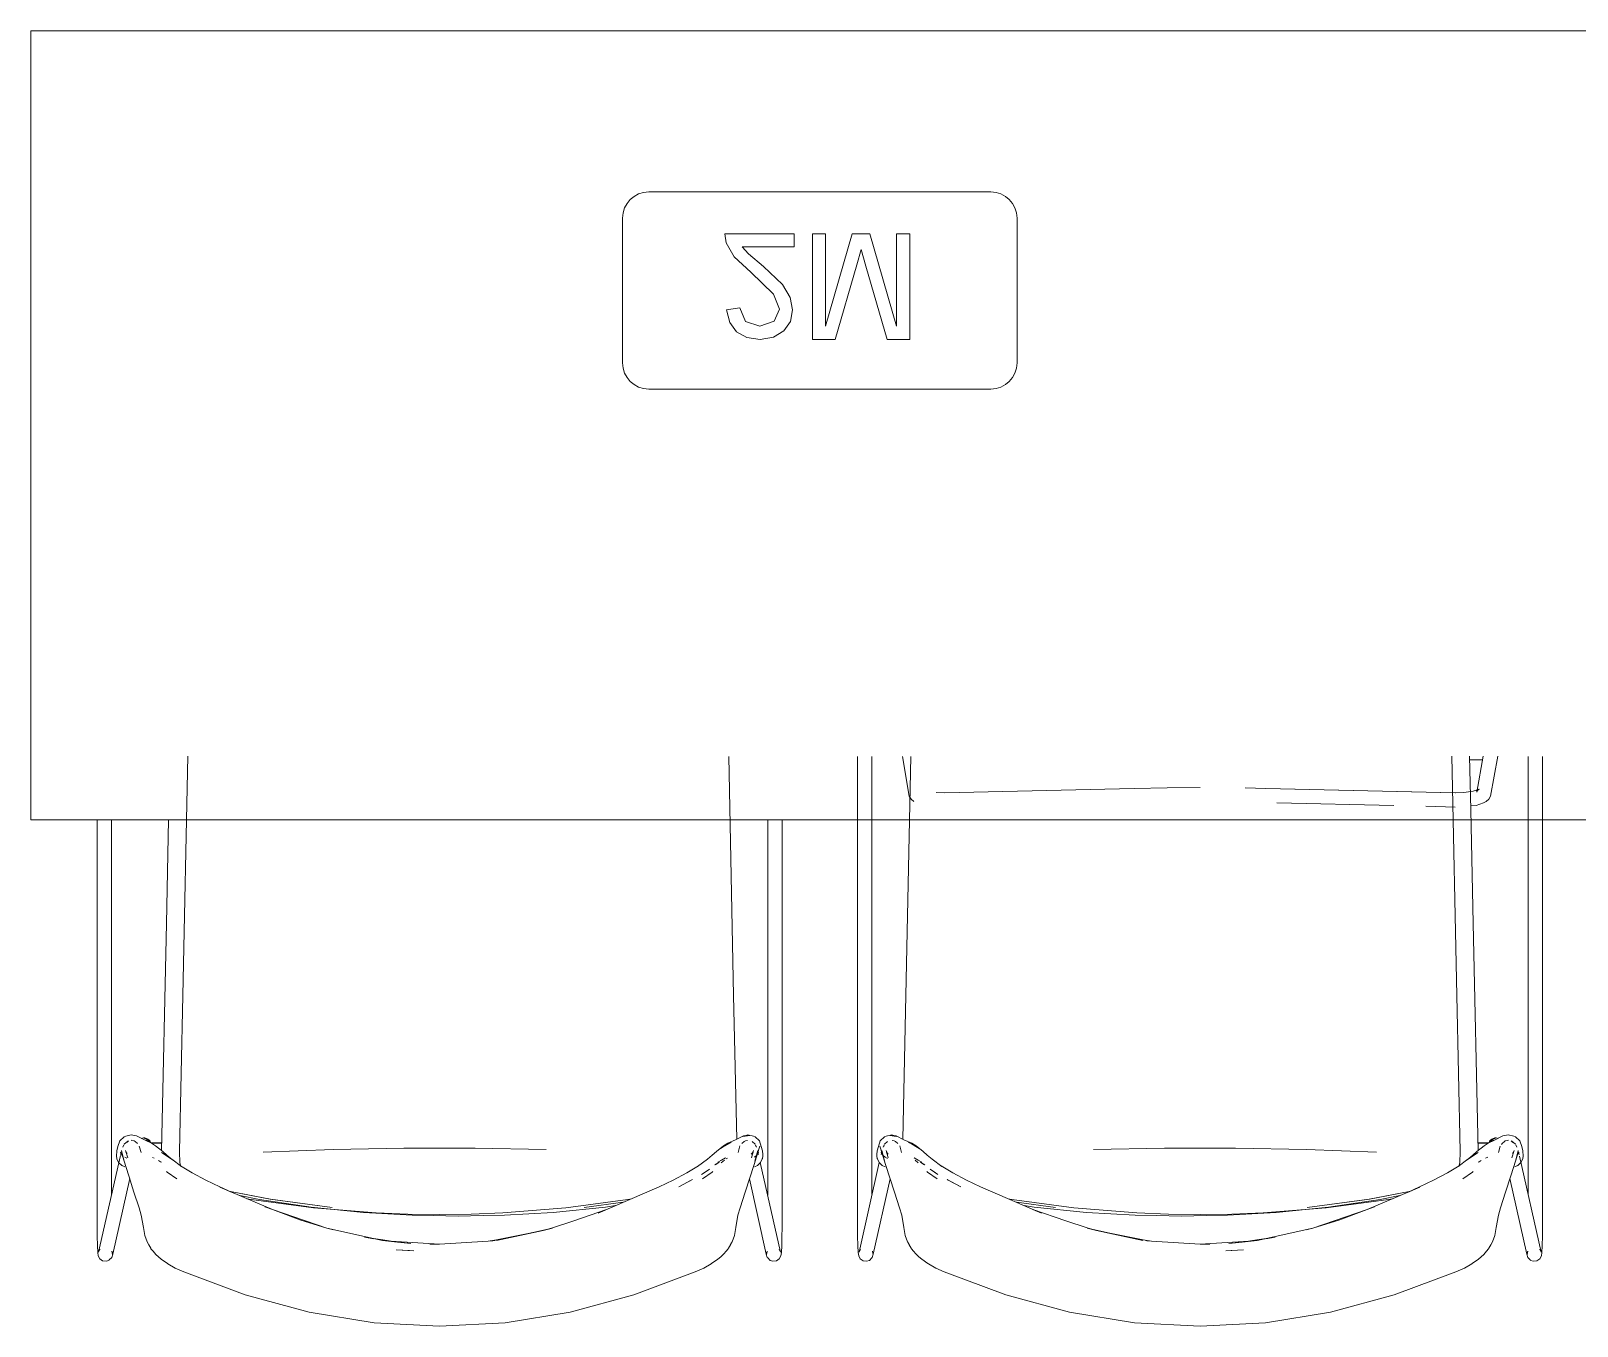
# Model space of a CAD drawing. Header units: millimetres. Extents: x 155927 to 326028, y -36033 to 97293.
# Drawn here: x 206002 to 207178, y 16946 to 17931 of the extents above; entities that cross this region are included whole.
import ezdxf

# ---------------------------------------------------------------- set-up
doc = ezdxf.new("R2010")
doc.units = ezdxf.units.MM
doc.header["$MEASUREMENT"] = 0
doc.layers.add('G-IMPT', color=8, linetype='CONTINUOUS', lineweight=9)
doc.layers.add('I-FURN', color=8, linetype='CONTINUOUS', lineweight=9)

msp = doc.modelspace()

# ---------------------------------------------------------------- linework, layer by layer
at = {"layer": 'G-IMPT'}
for p, q in [((206121, 17379.6), (206117.3, 17197.6)), ((206536.2, 17197.6), (206532.6, 17379.4)), ((206630.5, 17379.4), (206630.5, 17020.7)), ((206641.4, 17046.4), (206641.4, 17379.4)), ((206664.6, 17379.4), (206669.8, 17349.1)), ((206667.2, 17197.6), (206670.9, 17379.4)), ((207082.5, 17379.6), (207086.1, 17197.6)), ((207095.9, 17379.6), (207096.8, 17338.8)), ((207101.5, 17352.3), (207106.2, 17379.6)), ((207111.9, 17349.1), (207117.3, 17379.6)), ((207140.4, 17379.3), (207140.4, 17045.8)), ((207151.3, 17379.3), (207151.3, 17020.7)), ((207105.7, 17376.7), (207095.6, 17376.7)), ((206865.8, 17355.5), (206890.9, 17355.7)), ((206671.3, 17347), (206669.8, 17349.1)), ((206673.3, 17345), (206671.3, 17347)), ((206696.6, 17351.8), (206690.2, 17352)), ((206696.6, 17351.8), (206840.9, 17355.1)), ((206840.9, 17355.1), (206865.8, 17355.5)), ((206940.9, 17355.1), (206925.1, 17355.4)), ((207085.2, 17351.8), (206941, 17355)), ((207084.9, 17351.7), (206941, 17355)), ((207038.3, 17342), (206949.4, 17344)), ((207085.2, 17351.8), (207091.6, 17352)), ((207091.6, 17352), (207098.5, 17352.9)), ((207098.5, 17352.9), (207103.1, 17354.4)), ((207100.8, 17342.2), (207106.4, 17344)), ((207103.1, 17354.4), (207101.2, 17353)), ((207102.4, 17354.3), (207101.2, 17353)), ((207101.5, 17352.3), (207102.4, 17354.3)), ((207106.4, 17344), (207108.5, 17345)), ((207110.5, 17347), (207108.5, 17345)), ((207111.9, 17349.1), (207110.5, 17347)), ((207084.8, 17340.9), (207062.7, 17341.5)), ((207096.7, 17341.7), (207100.8, 17342.2)), ((207096.8, 17338.8), (207098.6, 17252.2)), ((206052.2, 17331.2), (206052.2, 17020.7)), ((206063, 17331.2), (206063, 17045.8)), ((206106.5, 17331.2), (206104.8, 17252.2)), ((206562.1, 17045.8), (206562.1, 17331.2)), ((206573, 17331.2), (206573, 17020.7)), ((206101, 17079.3), (206104.8, 17252.2)), ((207102.5, 17079.3), (207098.6, 17252.2)), ((206114.7, 17078.8), (206117.3, 17197.6)), ((206538.7, 17088.2), (206536.2, 17197.6)), ((206664.8, 17088.2), (206667.2, 17197.6)), ((207088.8, 17078.8), (207086.1, 17197.6)), ((206069.4, 17086.9), (206068, 17082.7)), ((206069.4, 17086.9), (206072.6, 17090)), ((206072.6, 17090), (206073.9, 17090.5)), ((206075.4, 17086.7), (206072.7, 17084.5)), ((206073.9, 17090.5), (206078.1, 17091.7)), ((206074.3, 17085.7), (206075.9, 17086.9)), ((206074.3, 17085.7), (206074.9, 17086.1)), ((206075.9, 17086.9), (206074.9, 17086.1)), ((206077.9, 17087.4), (206078.5, 17087.3)), ((206082.2, 17090.8), (206078.1, 17091.7)), ((206080.4, 17086.9), (206078.5, 17087.3)), ((206081, 17086.6), (206080.4, 17086.9)), ((206081, 17086.6), (206082.8, 17084.9)), ((206082.2, 17090.8), (206090.6, 17086.4)), ((206093.5, 17085.2), (206088.6, 17087.4)), ((206088.6, 17087.4), (206090.6, 17086.4)), ((206101.2, 17085.7), (206093.1, 17085.4)), ((206093.5, 17085.2), (206096.6, 17083.3)), ((206093.8, 17085), (206100.1, 17085.3)), ((206093.8, 17085), (206101.2, 17085.3)), ((206526.2, 17081.2), (206534.5, 17086)), ((206531.7, 17085.2), (206528.6, 17083.3)), ((206529.8, 17083.5), (206534.5, 17086)), ((206531.7, 17085.2), (206537.7, 17087.7)), ((206543.7, 17090.7), (206537.7, 17087.7)), ((206544.1, 17086.6), (206542.5, 17085.1)), ((206547, 17091.7), (206543.3, 17090.4)), ((206548.4, 17091.2), (206543.3, 17090.4)), ((206548.4, 17091.2), (206543.7, 17090.7)), ((206544.1, 17086.6), (206545.1, 17087.1)), ((206546.7, 17087.3), (206545.1, 17087.1)), ((206547, 17091.7), (206551.2, 17090.5)), ((206550.2, 17086.5), (206552.5, 17084.5)), ((206551.2, 17090.5), (206552.5, 17090)), ((206552.5, 17090), (206555.8, 17086.9)), ((206557.1, 17082.7), (206555.8, 17086.9)), ((206646.3, 17082.7), (206647.7, 17086.9)), ((206650.9, 17090), (206647.7, 17086.9)), ((206652.3, 17090.5), (206650.9, 17090)), ((206653.3, 17086.5), (206651, 17084.5)), ((206656.5, 17091.7), (206652.3, 17090.5)), ((206655.1, 17091.2), (206660.1, 17090.4)), ((206655.1, 17091.2), (206659.7, 17090.7)), ((206656.5, 17091.7), (206660.1, 17090.4)), ((206656.8, 17087.3), (206658.4, 17087.1)), ((206659.3, 17086.6), (206658.4, 17087.1)), ((206659.3, 17086.6), (206661, 17085.1)), ((206659.7, 17090.7), (206665.7, 17087.7)), ((206671.8, 17085.2), (206665.7, 17087.7)), ((206673.6, 17083.5), (206669, 17086)), ((206671.6, 17084.5), (206669, 17086)), ((206671.8, 17085.2), (206674.9, 17083.3)), ((207102.3, 17085.7), (207110.4, 17085.4)), ((207109.6, 17085), (207102.3, 17085.3)), ((207109.6, 17085), (207103.4, 17085.3)), ((207110, 17085.2), (207106.9, 17083.3)), ((207110, 17085.2), (207114.8, 17087.4)), ((207121.3, 17090.8), (207112.8, 17086.4)), ((207114.8, 17087.4), (207112.8, 17086.4)), ((207122.5, 17086.6), (207120.6, 17084.9)), ((207121.3, 17090.8), (207125.3, 17091.7)), ((207122.5, 17086.6), (207123, 17086.9)), ((207123, 17086.9), (207125, 17087.3)), ((207125.6, 17087.4), (207125, 17087.3)), ((207129.5, 17090.5), (207125.3, 17091.7)), ((207129.1, 17085.7), (207127.5, 17086.9)), ((207127.5, 17086.9), (207128.6, 17086.1)), ((207128.1, 17086.7), (207130.7, 17084.5)), ((207129.1, 17085.7), (207128.6, 17086.1)), ((207130.9, 17090), (207129.5, 17090.5)), ((207134.1, 17086.9), (207130.9, 17090)), ((207134.1, 17086.9), (207135.5, 17082.7)), ((206069.8, 17075.9), (206053.2, 17002.3)), ((206067, 17079.4), (206066.8, 17075.4)), ((206067.1, 17073.7), (206066.8, 17075.4)), ((206067, 17079.4), (206068, 17082.7)), ((206067.1, 17073.7), (206067.1, 17073.4)), ((206067.1, 17073.4), (206068.5, 17070.5)), ((206070.4, 17078.7), (206070, 17076.7)), ((206071.5, 17075.1), (206070, 17078.3)), ((206071.3, 17076.2), (206070, 17078.3)), ((206072.4, 17072.2), (206070.6, 17079.7)), ((206070.6, 17079.7), (206072.6, 17071.6)), ((206071.5, 17075.1), (206070.8, 17077.4)), ((206070.8, 17077.4), (206072.6, 17071.6)), ((206071.3, 17076.2), (206071.7, 17075.9)), ((206071.6, 17082.2), (206072.4, 17083.9)), ((206072, 17082.7), (206072.4, 17083.9)), ((206074.6, 17073.8), (206073.2, 17074.6)), ((206073.8, 17079.7), (206074.8, 17077.6)), ((206073.8, 17079.7), (206075.4, 17074.1)), ((206075.1, 17077.3), (206074, 17078.4)), ((206074, 17078.4), (206074.8, 17077.6)), ((206075.1, 17077.3), (206074.4, 17077.9)), ((206084.2, 17083), (206085.5, 17078.2)), ((206095.6, 17073.8), (206094.2, 17074.4)), ((206096.6, 17083.3), (206102, 17079)), ((206101.2, 17078.1), (206108.9, 17073)), ((206101.2, 17078.1), (206109.4, 17072.5)), ((206105.2, 17076), (206102, 17079)), ((206105.2, 17076), (206109.4, 17072.5)), ((206115.1, 17070.4), (206114.7, 17078.8)), ((206178.4, 17078.3), (206231.6, 17080.4)), ((206285.5, 17081.4), (206231.6, 17080.4)), ((206285.5, 17081.4), (206339.6, 17081.4)), ((206393.5, 17080.4), (206339.6, 17081.4)), ((206516.2, 17073), (206519.9, 17076)), ((206523.1, 17079), (206519.9, 17076)), ((206528.6, 17083.3), (206523.1, 17079)), ((206529.8, 17083.5), (206526.2, 17081.2)), ((206530.1, 17074), (206526.3, 17072.1)), ((206526.9, 17072.4), (206530.1, 17074)), ((206530.4, 17073.2), (206531.6, 17073.9)), ((206540.9, 17083.1), (206539.6, 17078.2)), ((206551.1, 17078.4), (206549.6, 17076.9)), ((206549.6, 17076.9), (206550.7, 17077.8)), ((206551.3, 17079.6), (206549.8, 17074.1)), ((206551.3, 17079.6), (206550.1, 17077.2)), ((206551.1, 17078.4), (206550.1, 17077.2)), ((206554.3, 17077.4), (206551.8, 17069.1)), ((206553.8, 17076.2), (206552, 17074.6)), ((206554.5, 17079.7), (206552.4, 17071.6)), ((206553.2, 17082.7), (206552.7, 17083.9)), ((206552.7, 17083.9), (206553.5, 17082.3)), ((206554.5, 17079.7), (206552.8, 17072.8)), ((206556, 17083), (206553.6, 17075.1)), ((206555.1, 17078.3), (206553.6, 17075.1)), ((206555.1, 17078.3), (206553.8, 17076.2)), ((206556, 17083), (206554.3, 17077.4)), ((206555.1, 17076.7), (206554.7, 17078.6)), ((206558.1, 17073.7), (206556.4, 17070.3)), ((206556.4, 17070.3), (206558, 17073.4)), ((206558.1, 17073.7), (206556.6, 17070.5)), ((206557.1, 17082.7), (206558.1, 17079.4)), ((206558.1, 17073.7), (206558, 17073.4)), ((206558.1, 17079.4), (206558.3, 17076.7)), ((206558.1, 17073.7), (206558.4, 17075.4)), ((206558.3, 17076.7), (206558.4, 17075.4)), ((206645.2, 17076.7), (206645.1, 17075.4)), ((206645.4, 17073.7), (206645.1, 17075.4)), ((206645.3, 17079.4), (206645.2, 17076.7)), ((206646.3, 17082.7), (206645.3, 17079.4)), ((206645.4, 17073.7), (206647.1, 17070.3)), ((206645.4, 17073.7), (206645.5, 17073.4)), ((206645.4, 17073.7), (206646.9, 17070.5)), ((206647.1, 17070.3), (206645.5, 17073.4)), ((206647.5, 17083), (206649.1, 17077.4)), ((206647.5, 17083), (206649.9, 17075.1)), ((206648.3, 17076.7), (206648.8, 17078.6)), ((206648.4, 17078.3), (206649.7, 17076.2)), ((206648.4, 17078.3), (206649.9, 17075.1)), ((206649, 17079.7), (206651, 17071.6)), ((206649, 17079.7), (206650.7, 17072.8)), ((206649.1, 17077.4), (206651.7, 17069.1)), ((206649.7, 17076.2), (206651.5, 17074.6)), ((206650.8, 17083.9), (206650, 17082.3)), ((206650.3, 17082.7), (206650.8, 17083.9)), ((206653.3, 17073.6), (206651.5, 17074.6)), ((206652.2, 17079.6), (206653.4, 17077.2)), ((206652.2, 17079.6), (206653.7, 17074.1)), ((206652.4, 17078.4), (206653.4, 17077.2)), ((206652.4, 17078.4), (206653.8, 17076.9)), ((206653.8, 17076.9), (206652.8, 17077.8)), ((206662.5, 17083.1), (206663.9, 17078.2)), ((206677.3, 17081.2), (206671.9, 17084.3)), ((206676.6, 17072.4), (206673.4, 17074)), ((206673.4, 17074), (206677.1, 17072.1)), ((206673.6, 17083.5), (206677.3, 17081.2)), ((206674.9, 17083.3), (206680.3, 17079)), ((206680.3, 17079), (206683.5, 17076)), ((206687.3, 17073), (206683.5, 17076)), ((206810, 17080.4), (206863.9, 17081.4)), ((206917.9, 17081.4), (206863.9, 17081.4)), ((206917.9, 17081.4), (206971.8, 17080.4)), ((207025.1, 17078.3), (206971.8, 17080.4)), ((207088.4, 17070.4), (207088.8, 17078.8)), ((207102.3, 17078.1), (207094, 17072.5)), ((207098.3, 17076), (207094, 17072.5)), ((207102.3, 17078.1), (207094.5, 17073)), ((207098.3, 17076), (207101.5, 17079)), ((207106.9, 17083.3), (207101.5, 17079)), ((207107.9, 17073.8), (207109.8, 17074.6)), ((207119.2, 17083), (207117.9, 17078.2)), ((207120.2, 17084.3), (207120.6, 17084.9)), ((207129.7, 17079.7), (207128.1, 17074.1)), ((207128.4, 17077.3), (207129.4, 17078.4)), ((207128.4, 17077.3), (207129.1, 17077.9)), ((207129.7, 17079.7), (207128.7, 17077.6)), ((207129.4, 17078.4), (207128.7, 17077.6)), ((207132.8, 17079.7), (207130.8, 17071.6)), ((207132.7, 17077.4), (207130.8, 17071.6)), ((207131.5, 17082.7), (207131, 17083.9)), ((207131.8, 17082.2), (207131, 17083.9)), ((207131.1, 17072.2), (207132.8, 17079.7)), ((207131.9, 17075.1), (207133.4, 17078.3)), ((207131.9, 17075.1), (207132.7, 17077.4)), ((207132.1, 17076.2), (207133.4, 17078.3)), ((207133, 17078.7), (207133.5, 17076.7)), ((207133.8, 17075.3), (207150.2, 17002.3)), ((207136.3, 17073.4), (207134.9, 17070.5)), ((207136.5, 17079.4), (207135.5, 17082.7)), ((207136.4, 17073.7), (207136.3, 17073.4)), ((207136.4, 17073.7), (207136.7, 17075.4)), ((207136.5, 17079.4), (207136.7, 17075.4)), ((206068.7, 17070.3), (206068.5, 17070.5)), ((206068.7, 17070.3), (206070.6, 17068.4)), ((206073.1, 17067.2), (206070.6, 17068.4)), ((206070.8, 17068.3), (206070.6, 17068.4)), ((206073.2, 17067.2), (206070.6, 17068.4)), ((206070.8, 17068.3), (206073.2, 17067.2)), ((206072.4, 17072.2), (206076.2, 17060.5)), ((206073.1, 17067.2), (206073.2, 17067.2)), ((206098.8, 17072.1), (206100.4, 17071)), ((206101, 17070.7), (206100.4, 17071)), ((206104.9, 17063.7), (206105.4, 17063.3)), ((206105.4, 17063.3), (206112.7, 17058)), ((206108.9, 17073), (206116.3, 17067.6)), ((206115.8, 17067.5), (206115.1, 17070.4)), ((206124.5, 17062.7), (206115.5, 17068.1)), ((206116.3, 17067.6), (206115.5, 17068.1)), ((206134.9, 17057.2), (206124.5, 17062.7)), ((206490.2, 17057.2), (206500.6, 17062.7)), ((206509.6, 17068.1), (206500.6, 17062.7)), ((206516.2, 17073), (206508.8, 17067.6)), ((206509.6, 17068.1), (206508.8, 17067.6)), ((206517.8, 17065.5), (206511.8, 17061.5)), ((206511.8, 17061.5), (206513.8, 17062.8)), ((206512.5, 17058), (206519.8, 17063.3)), ((206517.8, 17065.5), (206513.8, 17062.8)), ((206520.3, 17063.7), (206519.8, 17063.3)), ((206525.1, 17070.8), (206522, 17068.7)), ((206522.6, 17069.1), (206522, 17068.7)), ((206522.6, 17069.1), (206525.1, 17070.8)), ((206526.9, 17072.4), (206524.2, 17070.7)), ((206524.7, 17071), (206524.2, 17070.7)), ((206526.9, 17072.4), (206524.7, 17071)), ((206526.9, 17072.4), (206526.3, 17072.1)), ((206529.2, 17072.3), (206526.8, 17070.2)), ((206545, 17048), (206551.8, 17069.1)), ((206552.1, 17067.2), (206552, 17067.2)), ((206552.1, 17067.2), (206554.3, 17068.3)), ((206552.4, 17071.6), (206552.8, 17072.8)), ((206554.3, 17068.3), (206554.5, 17068.4)), ((206556.6, 17070.5), (206554.5, 17068.4)), ((206554.8, 17068.7), (206556.6, 17070.5)), ((206554.8, 17068.7), (206556.4, 17070.3)), ((206556.4, 17070.3), (206556.6, 17070.5)), ((206571.9, 17002.3), (206556.5, 17070.5)), ((206631.6, 17002.3), (206646.9, 17070.5)), ((206648.7, 17068.7), (206646.9, 17070.5)), ((206647.1, 17070.3), (206646.9, 17070.5)), ((206646.9, 17070.5), (206649, 17068.4)), ((206648.7, 17068.7), (206647.1, 17070.3)), ((206649.2, 17068.3), (206649, 17068.4)), ((206651.4, 17067.2), (206649.2, 17068.3)), ((206651, 17071.6), (206650.7, 17072.8)), ((206651.4, 17067.2), (206651.5, 17067.2)), ((206658.5, 17048), (206651.7, 17069.1)), ((206674.2, 17072.3), (206676.6, 17070.2)), ((206676.6, 17072.4), (206677.1, 17072.1)), ((206676.6, 17072.4), (206678.7, 17071)), ((206676.6, 17072.4), (206679.3, 17070.7)), ((206680.9, 17069.1), (206678.4, 17070.8)), ((206678.4, 17070.8), (206681.5, 17068.7)), ((206678.7, 17071), (206679.3, 17070.7)), ((206680.9, 17069.1), (206681.5, 17068.7)), ((206683.2, 17063.7), (206683.7, 17063.3)), ((206691, 17058), (206683.7, 17063.3)), ((206685.7, 17065.5), (206691.6, 17061.5)), ((206685.7, 17065.5), (206689.7, 17062.8)), ((206687.3, 17073), (206694.6, 17067.6)), ((206691.6, 17061.5), (206689.7, 17062.8)), ((206693.9, 17068.1), (206694.6, 17067.6)), ((206693.9, 17068.1), (206702.8, 17062.7)), ((206713.3, 17057.2), (206702.8, 17062.7)), ((207068.5, 17057.2), (207079, 17062.7)), ((207079, 17062.7), (207087.9, 17068.1)), ((207094.5, 17073), (207087.2, 17067.6)), ((207087.2, 17067.6), (207087.9, 17068.1)), ((207087.7, 17067.5), (207088.4, 17070.4)), ((207098.1, 17063.3), (207090.8, 17058)), ((207098.6, 17063.7), (207098.1, 17063.3)), ((207102.5, 17070.7), (207103.1, 17071)), ((207104.7, 17072.1), (207103.1, 17071)), ((207131.1, 17072.2), (207127.2, 17060.5)), ((207130.3, 17067.2), (207132.8, 17068.4)), ((207132.6, 17068.3), (207130.3, 17067.2)), ((207130.4, 17067.2), (207130.3, 17067.2)), ((207130.4, 17067.2), (207132.8, 17068.4)), ((207132.6, 17068.3), (207132.8, 17068.4)), ((207134.7, 17070.3), (207132.8, 17068.4)), ((207134.7, 17070.3), (207134.9, 17070.5)), ((206064.1, 17000.7), (206077, 17058.3)), ((206076.2, 17060.5), (206080.1, 17048)), ((206134.9, 17057.2), (206145.5, 17052)), ((206154.9, 17047.8), (206145.5, 17052)), ((206154.9, 17047.8), (206145.5, 17051.9)), ((206185.5, 17034.7), (206145.5, 17051.9)), ((206479.6, 17052), (206433.2, 17032.1)), ((206479.6, 17052), (206490.2, 17057.2)), ((206505, 17057.5), (206494.6, 17052)), ((206494.6, 17052), (206504, 17057)), ((206505, 17057.5), (206504, 17057)), ((206548.2, 17058.1), (206561, 17000.7)), ((206655.3, 17058.1), (206642.4, 17000.7)), ((206698.5, 17057.5), (206708.9, 17052)), ((206698.5, 17057.5), (206699.4, 17057)), ((206708.9, 17052), (206699.4, 17057)), ((206723.9, 17052), (206713.3, 17057.2)), ((206723.9, 17052), (206770.3, 17032.1)), ((207018, 17034.7), (207058, 17051.9)), ((207048.6, 17047.8), (207057.9, 17052)), ((207048.6, 17047.8), (207058, 17051.9)), ((207068.5, 17057.2), (207057.9, 17052)), ((207127.2, 17060.5), (207123.3, 17048)), ((207139.4, 17000.7), (207126.5, 17058.3)), ((206080.1, 17048), (206084, 17036)), ((206183.9, 17042.6), (206153.6, 17048.4)), ((206153.6, 17048.4), (206183.7, 17042.7)), ((206175.7, 17042.5), (206160.6, 17045.4)), ((206169.3, 17042.4), (206166.1, 17043)), ((206216.6, 17036), (206169.3, 17042.4)), ((206175.7, 17042.5), (206214.8, 17036.6)), ((206231, 17036.2), (206183.7, 17042.7)), ((206183.9, 17042.6), (206231, 17036.2)), ((206408.5, 17036), (206455.8, 17042.4)), ((206452.2, 17040.3), (206422.6, 17036.2)), ((206452.2, 17040.3), (206422.6, 17036.2)), ((206455.8, 17042.4), (206458.4, 17042.9)), ((206541.2, 17036), (206545, 17048)), ((206662.3, 17036), (206658.5, 17048)), ((206747.7, 17042.4), (206745, 17042.9)), ((206795, 17036), (206747.7, 17042.4)), ((206751.2, 17040.3), (206780.9, 17036.2)), ((206751.3, 17040.3), (206780.9, 17036.2)), ((206972.4, 17036.2), (207019.7, 17042.7)), ((207019.6, 17042.6), (206972.4, 17036.2)), ((206986.8, 17036), (207034.1, 17042.4)), ((207027.8, 17042.5), (206988.6, 17036.6)), ((207019.6, 17042.6), (207049.9, 17048.4)), ((207049.9, 17048.4), (207019.7, 17042.7)), ((207027.8, 17042.5), (207042.9, 17045.4)), ((207034.1, 17042.4), (207037.3, 17043)), ((207123.3, 17048), (207119.5, 17036)), ((206085.7, 17030.4), (206084, 17036)), ((206087.3, 17021.2), (206085.7, 17030.4)), ((206179.7, 17036.9), (206185.5, 17034.7)), ((206179.7, 17036.9), (206185.5, 17034.7)), ((206185.5, 17034.7), (206226.7, 17020.6)), ((206185.5, 17034.7), (206207, 17026.7)), ((206185.5, 17034.7), (206207, 17026.7)), ((206226.7, 17020.6), (206207, 17026.7)), ((206207, 17026.7), (206226.7, 17020.7)), ((206214.8, 17036.6), (206254.6, 17032.5)), ((206264.4, 17032.2), (206216.6, 17036)), ((206254.6, 17032.5), (206291.7, 17030.4)), ((206264.4, 17032.2), (206288.5, 17031.2)), ((206288.5, 17031.2), (206312.6, 17030.9)), ((206291.7, 17030.4), (206307.9, 17030.1)), ((206307.9, 17030.1), (206326.8, 17029.7)), ((206312.6, 17030.9), (206336.6, 17031.3)), ((206345.6, 17030.1), (206326.8, 17029.7)), ((206360.7, 17032.2), (206336.6, 17031.3)), ((206345.6, 17030.1), (206361.9, 17030.4)), ((206408.5, 17036), (206360.7, 17032.2)), ((206399, 17032.5), (206361.9, 17030.4)), ((206399, 17032.5), (206438.7, 17036.6)), ((206414.6, 17026.1), (206439.6, 17034.7)), ((206439.6, 17034.7), (206433.2, 17032.1)), ((206446.4, 17037.8), (206438.7, 17036.6)), ((206539.5, 17030.4), (206537.9, 17021.2)), ((206539.5, 17030.4), (206541.2, 17036)), ((206664, 17030.4), (206662.3, 17036)), ((206664, 17030.4), (206665.6, 17021.2)), ((206757.1, 17037.8), (206764.7, 17036.6)), ((206788.9, 17026.1), (206763.8, 17034.7)), ((206763.8, 17034.7), (206770.3, 17032.1)), ((206804.5, 17032.5), (206764.7, 17036.6)), ((206795, 17036), (206842.8, 17032.2)), ((206804.5, 17032.5), (206841.5, 17030.4)), ((206857.8, 17030.1), (206841.5, 17030.4)), ((206842.8, 17032.2), (206866.8, 17031.3)), ((206857.8, 17030.1), (206876.7, 17029.7)), ((206890.9, 17030.9), (206866.8, 17031.3)), ((206895.5, 17030.1), (206876.7, 17029.7)), ((206915, 17031.2), (206890.9, 17030.9)), ((206911.8, 17030.4), (206895.5, 17030.1)), ((206948.9, 17032.5), (206911.8, 17030.4)), ((206939, 17032.2), (206915, 17031.2)), ((206939, 17032.2), (206986.8, 17036)), ((206988.6, 17036.6), (206948.9, 17032.5)), ((207018, 17034.7), (206976.8, 17020.6)), ((206976.8, 17020.6), (206996.5, 17026.7)), ((206996.5, 17026.7), (206976.8, 17020.7)), ((207018, 17034.7), (206996.5, 17026.7)), ((207018, 17034.7), (206996.5, 17026.7)), ((207023.7, 17036.9), (207018, 17034.7)), ((207023.7, 17036.9), (207018, 17034.7)), ((207116.2, 17021.2), (207117.8, 17030.4)), ((207117.8, 17030.4), (207119.5, 17036)), ((206052.2, 17014.5), (206052.2, 17020.7)), ((206087.3, 17021.2), (206088.4, 17015.1)), ((206090.2, 17010.2), (206088.4, 17015.1)), ((206231.9, 17019.2), (206226.7, 17020.7)), ((206269.2, 17011.3), (206226.7, 17020.6)), ((206226.7, 17020.6), (206231.9, 17019.2)), ((206398.5, 17020.6), (206355.9, 17011.3)), ((206355.9, 17011.7), (206391.4, 17018.7)), ((206391.4, 17018.7), (206355.9, 17011.3)), ((206391.4, 17018.7), (206398.4, 17020.9)), ((206398.5, 17020.6), (206391.4, 17018.7)), ((206414.6, 17026.1), (206398.4, 17020.9)), ((206536.8, 17015.1), (206535, 17010.2)), ((206537.9, 17021.2), (206536.8, 17015.1)), ((206573, 17020.7), (206572.9, 17014.5)), ((206630.5, 17020.7), (206630.5, 17014.5)), ((206665.6, 17021.2), (206666.7, 17015.1)), ((206666.7, 17015.1), (206668.5, 17010.2)), ((206788.9, 17026.1), (206805.1, 17020.9)), ((206805, 17020.6), (206812.1, 17018.7)), ((206805, 17020.6), (206847.5, 17011.3)), ((206812.1, 17018.7), (206805.1, 17020.9)), ((206847.6, 17011.7), (206812.1, 17018.7)), ((206812.1, 17018.7), (206847.5, 17011.3)), ((206934.3, 17011.3), (206976.8, 17020.6)), ((206971.6, 17019.2), (206976.8, 17020.7)), ((206976.8, 17020.6), (206971.6, 17019.2)), ((207113.3, 17010.2), (207115.1, 17015.1)), ((207116.2, 17021.2), (207115.1, 17015.1)), ((207151.3, 17014.5), (207151.3, 17020.7)), ((206052.2, 17014.5), (206052.4, 17007.3)), ((206052.4, 17007.3), (206052.6, 17002)), ((206053.2, 17002.3), (206054.3, 17004.5)), ((206054.1, 17004.2), (206054.3, 17004.5)), ((206063.4, 17003.1), (206063.8, 17000.5)), ((206090.2, 17010.2), (206091.4, 17007.9)), ((206092.9, 17005.4), (206091.4, 17007.9)), ((206093.1, 17004.9), (206092.9, 17005.4)), ((206093.1, 17004.9), (206094.7, 17003)), ((206094.7, 17003), (206096.9, 17000.5)), ((206255.4, 17013.8), (206262.5, 17012.5)), ((206255.4, 17013.8), (206269.5, 17011.7)), ((206269.2, 17011.3), (206290.8, 17008.9)), ((206269.2, 17011.3), (206280.5, 17010)), ((206269.5, 17011.7), (206280.5, 17010)), ((206312.6, 17008.3), (206275.6, 17010.6)), ((206275.6, 17010.6), (206280.5, 17010)), ((206289.7, 17003.6), (206279.5, 17004.1)), ((206279.5, 17004.1), (206293.1, 17003.4)), ((206290.8, 17008.9), (206280.5, 17010)), ((206312.6, 17008.3), (206305.1, 17008.4)), ((206312.6, 17008.3), (206305.1, 17008.4)), ((206349.5, 17010.8), (206312.6, 17008.3)), ((206349.5, 17010.6), (206355.9, 17011.7)), ((206349.5, 17010.8), (206354.9, 17011.2)), ((206349.5, 17010.6), (206353, 17011)), ((206530.5, 17003), (206528.7, 17001.1)), ((206532, 17004.9), (206530.5, 17003)), ((206532, 17004.9), (206535, 17010.2)), ((206534.4, 17009.2), (206532, 17004.9)), ((206532, 17004.9), (206532.2, 17005.4)), ((206532.2, 17005.4), (206533.8, 17007.9)), ((206533.8, 17007.9), (206535, 17010.2)), ((206534.4, 17009.2), (206535, 17010.2)), ((206561.8, 17003.1), (206561.3, 17000.5)), ((206571.9, 17002.3), (206570.9, 17004.4)), ((206570.9, 17004.4), (206571.1, 17004.2)), ((206572.5, 17002), (206572.8, 17007.3)), ((206572.8, 17007.3), (206572.9, 17014.5)), ((206630.7, 17007.3), (206630.5, 17014.5)), ((206631, 17002), (206630.7, 17007.3)), ((206631.6, 17002.3), (206632.6, 17004.4)), ((206632.6, 17004.4), (206632.4, 17004.2)), ((206641.7, 17003.1), (206642.2, 17000.5)), ((206669.1, 17009.2), (206668.5, 17010.2)), ((206671.5, 17004.9), (206668.5, 17010.2)), ((206669.7, 17007.9), (206668.5, 17010.2)), ((206669.1, 17009.2), (206671.5, 17004.9)), ((206671.2, 17005.4), (206669.7, 17007.9)), ((206671.5, 17004.9), (206671.2, 17005.4)), ((206671.5, 17004.9), (206673, 17003)), ((206673, 17003), (206674.7, 17001.1)), ((206853.9, 17010.6), (206847.6, 17011.7)), ((206854, 17010.8), (206849.8, 17011.1)), ((206853.9, 17010.6), (206850.5, 17011)), ((206854, 17010.8), (206890.9, 17008.3)), ((206890.9, 17008.3), (206927.9, 17010.6)), ((206890.9, 17008.3), (206898.4, 17008.4)), ((206890.9, 17008.3), (206898.4, 17008.4)), ((206924, 17004.1), (206910.4, 17003.4)), ((206934.3, 17011.3), (206912.7, 17008.9)), ((206912.7, 17008.9), (206922.9, 17010)), ((206914.5, 17003.6), (206924, 17004.1)), ((206934, 17011.7), (206922.9, 17010)), ((206934.3, 17011.3), (206922.9, 17010)), ((206927.9, 17010.6), (206922.9, 17010)), ((206948.1, 17013.8), (206934, 17011.7)), ((206948.1, 17013.8), (206940.9, 17012.5)), ((207108.8, 17003), (207106.6, 17000.5)), ((207110.3, 17004.9), (207108.8, 17003)), ((207110.3, 17004.9), (207110.6, 17005.4)), ((207110.6, 17005.4), (207112.1, 17007.9)), ((207113.3, 17010.2), (207112.1, 17007.9)), ((207140.1, 17003.1), (207139.6, 17000.5)), ((207150.2, 17002.3), (207149.2, 17004.5)), ((207149.4, 17004.2), (207149.2, 17004.5)), ((207151.1, 17007.3), (207150.8, 17002)), ((207151.3, 17014.5), (207151.1, 17007.3)), ((206052.6, 17002), (206053, 16999.6)), ((206053, 16999.6), (206054.2, 16997.3)), ((206054.2, 16997.3), (206056.3, 16995.8)), ((206059, 16995.4), (206056.3, 16995.8)), ((206059, 16995.4), (206061.1, 16996.1)), ((206061.4, 16996.5), (206061.1, 16996.1)), ((206061.4, 16996.5), (206063.3, 16998.2)), ((206063.3, 16998.2), (206063, 16997.9)), ((206064.1, 17000.7), (206063.3, 16998.2)), ((206063.5, 17002.8), (206063.8, 17000.5)), ((206096.9, 17000.5), (206098.7, 16998.7)), ((206100.8, 16997), (206098.7, 16998.7)), ((206105.7, 16993.6), (206100.8, 16997)), ((206105.7, 16993.6), (206106, 16993.4)), ((206111.6, 16990.2), (206106, 16993.4)), ((206519.1, 16993.4), (206513.5, 16990.2)), ((206519.1, 16993.4), (206519.4, 16993.6)), ((206524.3, 16997), (206519.4, 16993.6)), ((206524.3, 16997), (206526.4, 16998.7)), ((206528.2, 17000.5), (206526.4, 16998.7)), ((206528.2, 17000.5), (206528.7, 17001.1)), ((206561, 17000.7), (206561.8, 16998.2)), ((206561.6, 17002.8), (206561.3, 17000.5)), ((206561.8, 16998.2), (206562.1, 16997.9)), ((206564, 16996.1), (206562.1, 16997.9)), ((206564, 16996.1), (206566.1, 16995.4)), ((206568.8, 16995.8), (206566.1, 16995.4)), ((206570.9, 16997.3), (206568.8, 16995.8)), ((206572.1, 16999.6), (206570.9, 16997.3)), ((206572.1, 16999.6), (206572.5, 17002)), ((206631.3, 16999.6), (206631, 17002)), ((206631.3, 16999.6), (206632.5, 16997.3)), ((206632.5, 16997.3), (206634.7, 16995.8)), ((206634.7, 16995.8), (206637.3, 16995.4)), ((206639.5, 16996.1), (206637.3, 16995.4)), ((206639.5, 16996.1), (206641.3, 16997.9)), ((206641.6, 16998.2), (206641.3, 16997.9)), ((206642.4, 17000.7), (206641.6, 16998.2)), ((206641.8, 17002.8), (206642.2, 17000.5)), ((206675.2, 17000.5), (206674.7, 17001.1)), ((206675.2, 17000.5), (206677.1, 16998.7)), ((206679.2, 16997), (206677.1, 16998.7)), ((206679.2, 16997), (206684, 16993.6)), ((206684.3, 16993.4), (206684, 16993.6)), ((206684.3, 16993.4), (206689.9, 16990.2)), ((207091.9, 16990.2), (207097.5, 16993.4)), ((207097.8, 16993.6), (207097.5, 16993.4)), ((207097.8, 16993.6), (207102.6, 16997)), ((207102.6, 16997), (207104.7, 16998.7)), ((207106.6, 17000.5), (207104.7, 16998.7)), ((207139.4, 17000.7), (207140.2, 16998.2)), ((207140, 17002.8), (207139.6, 17000.5)), ((207142, 16996.5), (207140.2, 16998.2)), ((207140.2, 16998.2), (207140.5, 16997.9)), ((207142, 16996.5), (207142.3, 16996.1)), ((207144.5, 16995.4), (207142.3, 16996.1)), ((207144.5, 16995.4), (207147.1, 16995.8)), ((207149.3, 16997.3), (207147.1, 16995.8)), ((207150.5, 16999.6), (207149.3, 16997.3)), ((207150.8, 17002), (207150.5, 16999.6)), ((206118, 16987.4), (206111.6, 16990.2)), ((206164.8, 16969.8), (206118, 16987.4)), ((206460.3, 16969.8), (206507, 16987.3)), ((206507, 16987.3), (206513.5, 16990.2)), ((206696.4, 16987.3), (206689.9, 16990.2)), ((206743.2, 16969.8), (206696.4, 16987.3)), ((207038.6, 16969.8), (207085.5, 16987.4)), ((207085.5, 16987.4), (207091.9, 16990.2)), ((206213.3, 16956.8), (206164.8, 16969.8)), ((206460.3, 16969.8), (206411.9, 16956.8)), ((206743.2, 16969.8), (206791.6, 16956.8)), ((206990.2, 16956.8), (207038.6, 16969.8)), ((206213.3, 16956.8), (206262.7, 16948.7)), ((206411.9, 16956.8), (206362.5, 16948.7)), ((206791.6, 16956.8), (206841, 16948.7)), ((206990.2, 16956.8), (206940.8, 16948.7)), ((206312.6, 16946.1), (206262.7, 16948.7)), ((206312.6, 16946.1), (206362.5, 16948.7)), ((206890.9, 16946.1), (206841, 16948.7)), ((206890.9, 16946.1), (206940.8, 16948.7))]:
    msp.add_line(p, q, dxfattribs=at)
at = {"layer": 'I-FURN'}
for p, q in [((207201.9, 17931.2), (206001.8, 17931.2)), ((206001.8, 17931.2), (206001.8, 17331.2)), ((206731.7, 17808.8), (206471.7, 17808.8)), ((206451.7, 17788.8), (206451.7, 17678.8)), ((206751.7, 17678.8), (206751.7, 17788.8)), ((206582.3, 17777), (206529.5, 17777)), ((206529.5, 17777), (206530.6, 17770)), ((206530.6, 17770), (206536.7, 17759.4)), ((206582.3, 17766.9), (206582.3, 17777)), ((206596.1, 17777), (206596.1, 17696.6)), ((206606.1, 17777), (206596.1, 17777)), ((206626.3, 17777), (206606.1, 17706.6)), ((206606.1, 17706.6), (206606.1, 17777)), ((206639.9, 17777), (206626.3, 17777)), ((206660.1, 17706.6), (206639.9, 17777)), ((206670.2, 17777), (206660.1, 17777)), ((206660.1, 17777), (206660.1, 17706.6)), ((206670.2, 17696.6), (206670.2, 17777)), ((206536.7, 17759.4), (206549.3, 17747.7)), ((206547.4, 17761.8), (206542.8, 17766.9)), ((206542.8, 17766.9), (206582.3, 17766.9)), ((206558.9, 17752.1), (206547.4, 17761.8)), ((206629.8, 17753.2), (206633.1, 17765.1)), ((206633.1, 17765.1), (206636.7, 17752.3)), ((206549.3, 17747.7), (206566.6, 17731)), ((206573.3, 17738.4), (206558.9, 17752.1)), ((206613.4, 17696.6), (206629.8, 17753.2)), ((206636.7, 17752.3), (206652.9, 17696.6)), ((206579.2, 17728.5), (206573.3, 17738.4)), ((206540.8, 17720.5), (206530.8, 17719.2)), ((206545.1, 17710.3), (206540.8, 17720.5)), ((206566.6, 17731), (206571, 17719.6)), ((206581, 17719), (206579.2, 17728.5)), ((206530.8, 17719.2), (206533.2, 17709.5)), ((206533.2, 17709.5), (206538.5, 17702.4)), ((206556.2, 17706.6), (206545.1, 17710.3)), ((206566.9, 17710.4), (206556.2, 17706.6)), ((206571, 17719.6), (206566.9, 17710.4)), ((206574.4, 17703), (206579.4, 17710.2)), ((206579.4, 17710.2), (206581, 17719)), ((206538.5, 17702.4), (206546.3, 17698)), ((206546.3, 17698), (206556.4, 17696.6)), ((206556.4, 17696.6), (206566.6, 17698.2)), ((206566.6, 17698.2), (206574.4, 17703)), ((206596.1, 17696.6), (206613.4, 17696.6)), ((206652.9, 17696.6), (206670.2, 17696.6)), ((206471.7, 17658.8), (206731.7, 17658.8)), ((206001.8, 17331.2), (207201.9, 17331.2)), ((206085.7, 17088.7), (206087.3, 17089.2)), ((206087.3, 17089.2), (206088.5, 17089.2)), ((206092.4, 17086.7), (206087.3, 17089.2)), ((206087.3, 17089.2), (206091.6, 17087.6)), ((206087.3, 17089.2), (206089.6, 17088.9)), ((206087.3, 17089.2), (206090.6, 17088.4)), ((206088.5, 17089.2), (206089.6, 17088.9)), ((206092.4, 17086.7), (206088.6, 17087.4)), ((206089.6, 17088.9), (206090.6, 17088.4)), ((206092.4, 17086.7), (206089.8, 17086.9)), ((206092.4, 17086.7), (206090.3, 17086.7)), ((206091.6, 17087.6), (206090.6, 17088.4)), ((206092.4, 17086.7), (206090.7, 17086.5)), ((206092.4, 17086.7), (206090.9, 17086.4)), ((206092.4, 17086.7), (206091.6, 17087.6)), ((206092.4, 17086.7), (206092.6, 17085.5)), ((207111.1, 17086.7), (207110.9, 17085.5)), ((207111.1, 17086.7), (207116.2, 17089.2)), ((207111.1, 17086.7), (207111.9, 17087.6)), ((207111.1, 17086.7), (207114.9, 17087.4)), ((207111.1, 17086.7), (207113.7, 17086.9)), ((207111.1, 17086.7), (207112.5, 17086.4)), ((207111.1, 17086.7), (207113.1, 17086.7)), ((207111.1, 17086.7), (207112.8, 17086.5)), ((207116.2, 17089.2), (207111.9, 17087.6)), ((207111.9, 17087.6), (207112.8, 17088.4)), ((207116.2, 17089.2), (207112.8, 17088.4)), ((207113.9, 17088.9), (207112.8, 17088.4)), ((207115, 17089.2), (207113.9, 17088.9)), ((207116.2, 17089.2), (207113.9, 17088.9)), ((207116.2, 17089.2), (207115, 17089.2)), ((207117.7, 17088.7), (207116.2, 17089.2))]:
    msp.add_line(p, q, dxfattribs=at)
for centre, start, end in [((206471.7, 17788.8), 90, 180), ((206731.7, 17788.8), 0, 90), ((206471.7, 17678.8), 180, 270), ((206731.7, 17678.8), 270, 0)]:
    msp.add_arc(centre, 20, start, end, dxfattribs=at)

doc.saveas('drawing.dxf')
